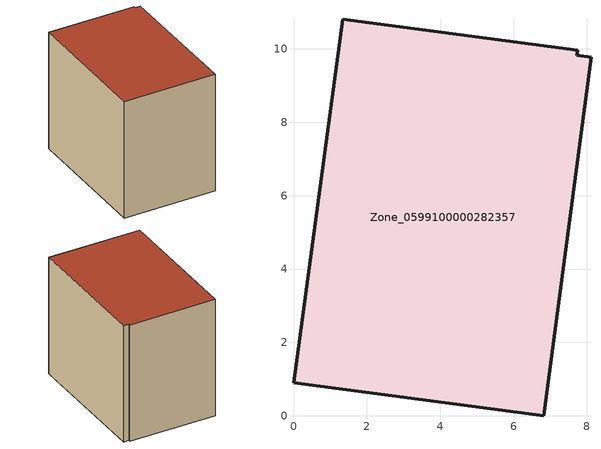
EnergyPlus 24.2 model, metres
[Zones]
Zone_0599100000282357
 floor ground (C_G): 0,0.9 1.35,10.81 7.75,9.97 7.72,9.83 8.11,9.78 6.82,0 z0
 wall outside (C_F): 1.35,10.81 0,0.9 6.82,0 8.11,9.78 7.72,9.83 7.75,9.97 1.35,10.81 z0:8.98
 roof outside (C_R): 6.82,0 8.11,9.78 7.72,9.83 7.75,9.97 1.35,10.81 0,0.9 z8.98
[BUILDING]
Pand.0599100000282357: North Axis=0; Terrain=City; Loads Convergence Tolerance Value=0.04; Temperature Convergence Tolerance Value=0.4; Solar Distribution=FullExterior; Maximum Number of Warmup Days=25; Minimum Number of Warmup Days=1
[Site:Location]
Rotterdam.The.Hague.AP_ZH_NLD Design_Conditions: Latitude=51.96; Longitude=4.45; Time Zone=1; Elevation=-4.5
[SITE:GROUNDTEMPERATURE:BUILDINGSURFACE]
18, 18, 18, 18, 18, 18, 18, 18, 18, 18, 18, 18
[MATERIAL] Thermal Absorptance=0.9; Solar Absorptance=0.7; Visible Absorptance=0.7
Name | Roughness | Thickness | Conductivity | Density | Specific Heat
G.TC.1946-1964 | MediumSmooth | 0.15 | 1 | 540 | 1210
F.TC.1946-1964 | Rough | 0.3 | 0.857143 | 1920 | 840
R.TC.1946-1964 | MediumRough | 0.2 | 0.235294 | 1500 | 1000
[CONSTRUCTION]
C_G: G.TC.1946-1964
C_F: F.TC.1946-1964
C_R: R.TC.1946-1964
[ZONE]
Zone_0599100000282357: Type=1; Multiplier=1; Ceiling Height=Autocalculate; Volume=Autocalculate; Floor Area=autocalculate; Part of Total Floor Area=Yes
[ZONEINFILTRATION:DESIGNFLOWRATE]
Infil_Zone_0599100000282357: Zone or ZoneList or Space or SpaceList=Zone_0599100000282357; Schedule=AlwaysOn; Design Flow Rate Calculation Method=Flow/Area; Flow Rate per Floor Area=0.003; Constant Term Coefficient=1; Temperature Term Coefficient=0; Velocity Term Coefficient=0; Velocity Squared Term Coefficient=0
[HVACTEMPLATE:ZONE:IDEALLOADSAIRSYSTEM]
Zone_0599100000282357: Maximum Heating Supply Air Temperature=50; Minimum Cooling Supply Air Temperature=13; Maximum Heating Supply Air Humidity Ratio=0.0156; Minimum Cooling Supply Air Humidity Ratio=0.0077; Heating Limit=NoLimit; Cooling Limit=NoLimit; Dehumidification Control Type=ConstantSensibleHeatRatio; Cooling Sensible Heat Ratio=0.7; Dehumidification Setpoint=60; Humidification Control Type=None; Humidification Setpoint=30; Outdoor Air Method=None; Outdoor Air Flow Rate per Person=0.00944; Outdoor Air Flow Rate per Zone Floor Area=0; Outdoor Air Flow Rate per Zone=0; Demand Controlled Ventilation Type=None; Outdoor Air Economizer Type=NoEconomizer; Heat Recovery Type=None; Sensible Heat Recovery Effectiveness=0.7; Latent Heat Recovery Effectiveness=0.65
[ZONECONTROL:THERMOSTAT]
ThermostatControl_Zone_0599100000282357: Zone or ZoneList=Zone_0599100000282357; Control Type Schedule=DualSetpointControlType; Control 1=Thermostat_Zone_0599100000282357; Temperature Difference Between Cutout And Setpoint=0
[THERMOSTATSETPOINT:DUALSETPOINT]
Thermostat_Zone_0599100000282357: Heating Setpoint Temperature Schedule=HeatingSetpoint_Zone_0599100000282357; Cooling Setpoint Temperature Schedule=CoolingSetpoint_Zone_0599100000282357
[SCHEDULE:COMPACT]
HeatingSetpoint_Zone_0599100000282357: Through: 12/31, For: AllDays, Until: 24:00, 21
CoolingSetpoint_Zone_0599100000282357: Through: 12/31, For: AllDays, Until: 24:00, 24
DualSetpointControlType: Through: 12/31, For: AllDays, Until: 24:00, 4
AlwaysOn: Through: 12/31, For: AllDays, Until: 24:00, 1
